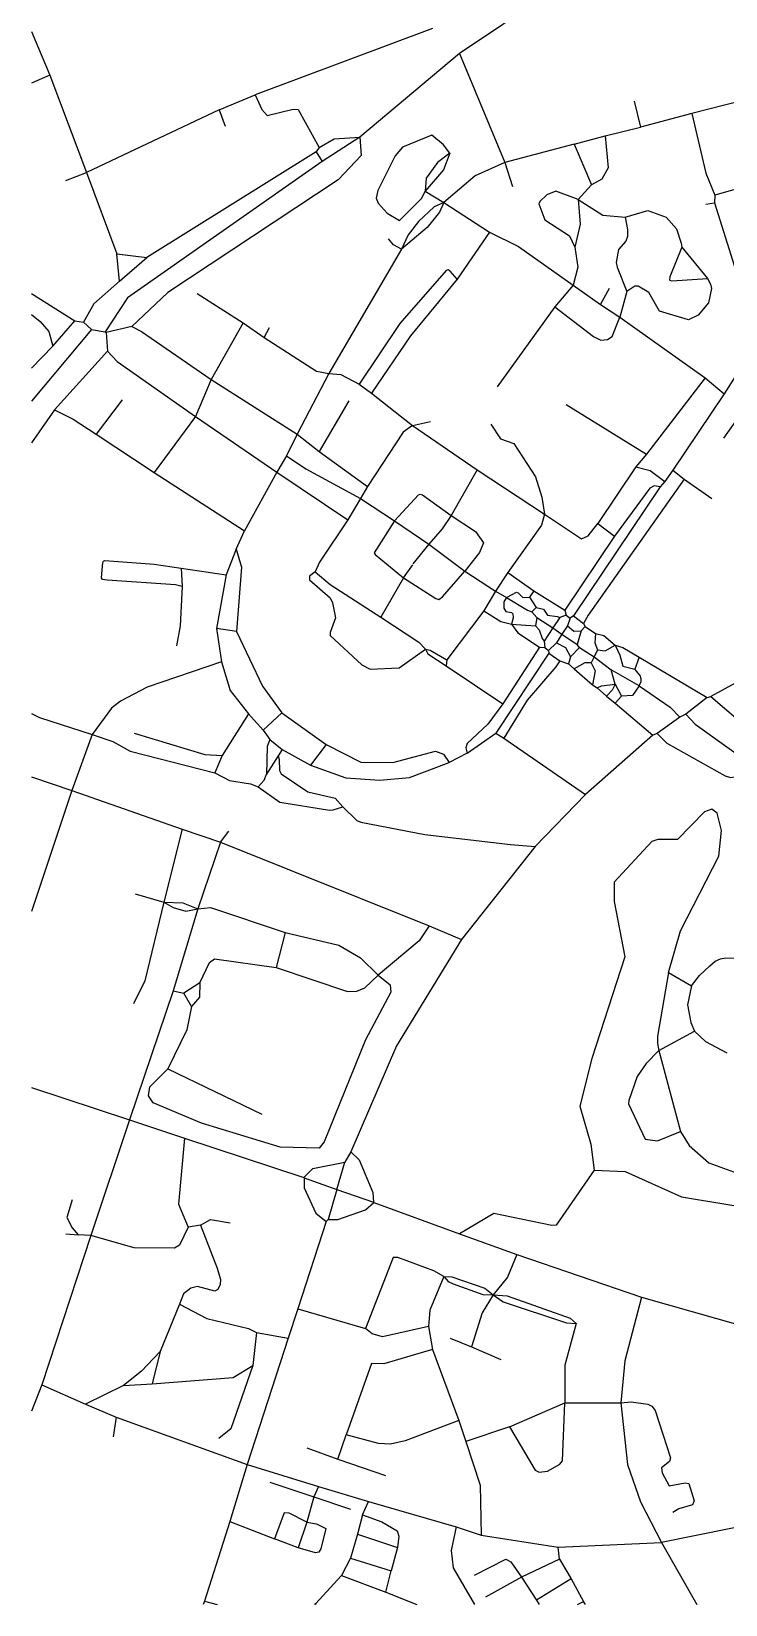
# Model space of a CAD drawing. Header units: inches. Extents: x 13529031 to 13536511, y 3660018 to 3664518.
# Drawn here: x 13529031 to 13530064, y 3660018 to 3662360 of the extents above; entities that cross this region are included whole.
import ezdxf

# ---------------------------------------------------------------- set-up
doc = ezdxf.new("R2010")
doc.units = ezdxf.units.IN
doc.header["$MEASUREMENT"] = 0

msp = doc.modelspace()

# ---------------------------------------------------------------- linework, layer by layer
for points in [[(13529798.7, 3662414.4), (13529667.8, 3662326.8)], [(13529030.7, 3662359.4), (13529058.1, 3662294.5)], [(13529627.9, 3662363.8), (13529363.8, 3662265)], [(13529667.8, 3662326.8), (13529519.6, 3662202.3)], [(13529667.8, 3662326.8), (13529735.4, 3662164.6)], [(13529058.1, 3662294.5), (13529030.7, 3662282.6)], [(13529058.1, 3662294.5), (13529112.6, 3662149.5)], [(13530245.4, 3662296.6), (13530014.1, 3662237.2)], [(13529310.1, 3662242.6), (13529363.8, 3662265)], [(13529363.8, 3662265), (13529373.9, 3662243.2), (13529381.5, 3662234.3), (13529420.3, 3662244), (13529427.9, 3662243.2), (13529459.2, 3662186.6)], [(13529928.2, 3662255.6), (13529937.5, 3662217.2)], [(13529310.1, 3662242.6), (13529112.6, 3662149.5)], [(13529310.1, 3662242.6), (13529319.2, 3662218.6)], [(13530014.1, 3662237.2), (13529937.5, 3662217.2)], [(13530014.1, 3662237.2), (13530034.6, 3662148.6), (13530048.2, 3662115.6)], [(13529885, 3662204.2), (13529937.5, 3662217.2)], [(13529519.6, 3662202.3), (13529521.7, 3662174.9), (13529487.4, 3662138.5), (13529233.8, 3661970.8), (13529180.2, 3661920.1)], [(13529459.2, 3662186.6), (13529454.7, 3662180.1)], [(13529459.2, 3662186.6), (13529481.5, 3662199.5), (13529519.6, 3662202.3)], [(13529519.6, 3662202.3), (13529463.7, 3662166.1)], [(13529653.8, 3662178.5), (13529644.3, 3662190.5), (13529626.8, 3662204.9), (13529582.9, 3662187.5), (13529572.3, 3662174.6), (13529546.5, 3662122.7), (13529543.9, 3662111.3), (13529547, 3662104), (13529560.3, 3662089.1), (13529578.7, 3662078.3), (13529612, 3662111.4), (13529616.7, 3662121.8)], [(13529838.7, 3662191.7), (13529735.4, 3662164.6)], [(13529838.7, 3662191.7), (13529885, 3662204.2)], [(13529838.7, 3662191.7), (13529864.3, 3662131.4)], [(13529885, 3662204.2), (13529889.4, 3662156.3), (13529879.9, 3662139.4), (13529864.3, 3662131.4)], [(13529463.7, 3662166.1), (13529173.9, 3661963), (13529140.2, 3661912.6)], [(13529454.7, 3662180.1), (13529202.3, 3662023)], [(13529454.7, 3662180.1), (13529463.7, 3662166.1)], [(13529653.8, 3662178.5), (13529644.1, 3662153.3), (13529616.7, 3662121.8)], [(13529653.8, 3662178.5), (13529635.2, 3662164.6), (13529618.3, 3662141.2), (13529616.7, 3662121.8)], [(13529735.4, 3662164.6), (13529691.5, 3662144.8), (13529644.5, 3662105.1)], [(13529735.4, 3662164.6), (13529746.7, 3662128.6)], [(13530204.4, 3662159.8), (13530048.2, 3662115.6)], [(13529081.7, 3662137.6), (13529112.6, 3662149.5)], [(13529112.6, 3662149.5), (13529157.9, 3662028.3)], [(13529616.7, 3662121.8), (13529644.5, 3662105.1)], [(13529844.7, 3662109.3), (13529811.2, 3662121.7), (13529797.8, 3662116.1), (13529787.5, 3662106.2), (13529786.1, 3662103.1), (13529795, 3662079.1), (13529831.6, 3662055.1), (13529839.6, 3662038.5)], [(13529864.3, 3662131.4), (13529844.7, 3662109.3)], [(13530048.2, 3662115.6), (13530047.7, 3662104.6)], [(13529644.5, 3662105.1), (13529630, 3662098.5), (13529607.1, 3662076.8), (13529591.6, 3662057), (13529581.4, 3662035.6)], [(13529644.5, 3662105.1), (13529638.2, 3662090.7), (13529619.8, 3662067.7), (13529581.4, 3662035.6)], [(13529644.5, 3662105.1), (13529712.4, 3662060.7)], [(13529844.7, 3662109.3), (13529847.4, 3662072.7), (13529839.6, 3662038.5)], [(13529844.7, 3662109.3), (13529881.2, 3662086.2), (13529914.8, 3662082.9)], [(13529914.8, 3662082.9), (13529948.2, 3662092.8), (13529975.5, 3662082.9), (13529990.8, 3662065.5), (13529998, 3662044.6), (13529998.9, 3662038.3)], [(13530034.7, 3662102.6), (13530047.7, 3662104.6)], [(13530047.7, 3662104.6), (13530112.2, 3661899)], [(13529914.8, 3662082.9), (13529918.1, 3662064.5), (13529918.1, 3662054.1), (13529915.7, 3662047.4), (13529904.7, 3662034.9), (13529901.1, 3662015.7), (13529902.5, 3662008.7), (13529916.9, 3661972.3)], [(13529581.4, 3662035.6), (13529569.7, 3662041.9), (13529562.2, 3662050.6)], [(13529712.4, 3662060.7), (13529664.4, 3661990.7)], [(13529712.4, 3662060.7), (13529755.7, 3662039.3), (13529837.3, 3661981.8)], [(13529157.9, 3662028.3), (13529202.3, 3662023)], [(13529161.7, 3661987.9), (13529157.9, 3662028.3)], [(13529161.7, 3661987.9), (13529202.3, 3662023)], [(13529581.4, 3662035.6), (13529473.6, 3661850.3)], [(13529839.6, 3662038.5), (13529844.1, 3662008.7), (13529837.3, 3661981.8)], [(13529998.9, 3662038.3), (13529981.1, 3661994.2), (13529980.8, 3661989.2), (13529984.2, 3661988.1), (13530037.3, 3661992)], [(13529998.9, 3662038.3), (13530037.3, 3661992)], [(13529664.4, 3661990.7), (13529654, 3662002.8), (13529650.9, 3662004.7), (13529648.2, 3662003.6), (13529579.2, 3661924.6), (13529518.6, 3661834.5)], [(13529161.7, 3661987.9), (13529123.4, 3661954.3), (13529108.2, 3661926.6)], [(13529664.4, 3661990.7), (13529595, 3661906.2), (13529536.8, 3661821.1)], [(13529837.3, 3661981.8), (13529809.8, 3661949.8)], [(13529837.3, 3661981.8), (13529877.7, 3661953.2)], [(13529877.7, 3661953.2), (13529891.2, 3661977.6)], [(13529916.9, 3661972.3), (13529906.8, 3661934)], [(13530037.3, 3661992), (13530041.6, 3661983.1), (13530043.1, 3661977.1), (13530038.5, 3661955.7), (13530023.3, 3661937.2), (13530008.9, 3661930.5), (13529965.8, 3661943.2), (13529950, 3661971), (13529934.1, 3661980.4), (13529928.8, 3661980.2), (13529916.9, 3661972.3)], [(13529030.7, 3661969.6), (13529095.2, 3661928.6)], [(13529277.2, 3661969.6), (13529345.8, 3661925.9)], [(13529809.8, 3661949.8), (13529724.2, 3661830.6)], [(13529809.8, 3661949.8), (13529867.7, 3661905.3), (13529878.3, 3661900.1), (13529888.1, 3661901.1), (13529895.3, 3661905.5), (13529906.8, 3661934)], [(13529877.7, 3661953.2), (13529906.8, 3661934)], [(13529030.7, 3661938.2), (13529043.7, 3661927.9), (13529056.7, 3661913.1), (13529062.6, 3661891.2)], [(13529062.6, 3661891.2), (13529095.2, 3661928.6)], [(13529095.2, 3661928.6), (13529108.2, 3661926.6)], [(13529108.2, 3661926.6), (13529120.2, 3661916.1)], [(13529345.8, 3661925.9), (13529298.4, 3661841.2)], [(13529345.8, 3661925.9), (13529377.1, 3661904.1)], [(13529906.8, 3661934), (13530033.7, 3661844.1)], [(13529120.2, 3661916.1), (13529030.7, 3661809)], [(13529120.2, 3661916.1), (13529140.2, 3661912.6)], [(13529140.2, 3661912.6), (13529141.7, 3661911.6)], [(13529180.2, 3661920.1), (13529141.7, 3661911.6)], [(13529141.7, 3661911.6), (13529143.7, 3661883.6)], [(13529180.2, 3661920.1), (13529194.6, 3661912.9), (13529298.4, 3661841.2)], [(13529377.1, 3661904.1), (13529385.2, 3661918.6)], [(13529377.1, 3661904.1), (13529455.2, 3661853.8), (13529473.6, 3661850.3)], [(13529062.6, 3661891.2), (13529030.7, 3661858.2)], [(13529143.7, 3661883.6), (13529064.8, 3661796.1)], [(13529143.7, 3661883.6), (13529158.4, 3661868), (13529274.8, 3661786.3)], [(13530112.2, 3661899), (13530061.9, 3661820.3)], [(13529298.4, 3661841.2), (13529274.8, 3661786.3)], [(13529298.4, 3661841.2), (13529426.4, 3661760.1)], [(13529473.6, 3661850.3), (13529426.4, 3661760.1)], [(13529473.6, 3661850.3), (13529491.5, 3661848.7), (13529518.6, 3661834.5)], [(13529518.6, 3661834.5), (13529536.8, 3661821.1)], [(13530033.7, 3661844.1), (13529946.6, 3661730.5)], [(13530033.7, 3661844.1), (13530061.9, 3661820.3)], [(13529165.7, 3661811.1), (13529126.9, 3661760)], [(13529503.2, 3661809.6), (13529458.8, 3661734.1)], [(13529536.8, 3661821.1), (13529598.2, 3661772.9)], [(13530061.9, 3661820.3), (13529985.7, 3661706.6)], [(13529064.8, 3661796.1), (13529030.7, 3661747.1)], [(13529064.8, 3661796.1), (13529092.6, 3661782.4), (13529126.9, 3661760)], [(13529274.8, 3661786.3), (13529213.6, 3661702.8)], [(13529274.8, 3661786.3), (13529396.2, 3661703.6)], [(13529826.7, 3661804.1), (13529946.6, 3661730.5)], [(13529598.2, 3661772.9), (13529584.3, 3661763), (13529531.1, 3661682)], [(13529598.2, 3661772.9), (13529624.7, 3661779.1)], [(13529598.2, 3661772.9), (13529694.4, 3661707.2)], [(13529714.7, 3661775.1), (13529728.8, 3661753.2), (13529749.1, 3661746), (13529781, 3661696.6), (13529790.5, 3661666.1), (13529794.6, 3661640.9)], [(13530061.7, 3661754.1), (13530078.4, 3661778), (13530087.6, 3661783.1), (13530094, 3661781.7), (13530125.7, 3661757.1), (13530143.1, 3661761.7), (13530156.8, 3661769.5)], [(13529126.9, 3661760), (13529213.6, 3661702.8)], [(13529426.4, 3661760.1), (13529410.2, 3661727.6)], [(13529426.4, 3661760.1), (13529458.8, 3661734.1)], [(13529410.2, 3661727.6), (13529396.2, 3661703.6)], [(13529410.2, 3661727.6), (13529439.4, 3661708.6), (13529520.4, 3661664.5)], [(13529458.8, 3661734.1), (13529531.1, 3661682)], [(13529946.6, 3661730.5), (13529930.7, 3661711.2)], [(13529213.6, 3661702.8), (13529347.8, 3661616.2)], [(13529396.2, 3661703.6), (13529347.8, 3661616.2)], [(13529396.2, 3661703.6), (13529501.5, 3661632.7)], [(13529694.4, 3661707.2), (13529655.5, 3661638.9)], [(13529694.4, 3661707.2), (13529794.6, 3661640.9)], [(13530002.5, 3661693.1), (13529859.5, 3661490.5), (13529852.7, 3661478.1)], [(13529930.7, 3661711.2), (13529874.1, 3661627.3)], [(13529930.7, 3661711.2), (13529951.6, 3661705.8), (13529973.7, 3661689.6)], [(13529985.7, 3661706.6), (13529973.7, 3661689.6)], [(13529985.7, 3661706.6), (13530002.5, 3661693.1)], [(13530002.5, 3661693.1), (13530043.7, 3661664.1)], [(13529531.1, 3661682), (13529520.4, 3661664.5)], [(13529571, 3661630.9), (13529606.8, 3661669.7), (13529609.5, 3661671), (13529613, 3661669.7), (13529655.5, 3661638.9)], [(13529966.7, 3661681.6), (13529837.7, 3661489.6)], [(13529966.7, 3661681.6), (13529957.9, 3661683.2), (13529951.2, 3661679.9), (13529898.9, 3661608.4)], [(13529973.7, 3661689.6), (13529966.7, 3661681.6)], [(13529520.4, 3661664.5), (13529501.5, 3661632.7)], [(13529520.4, 3661664.5), (13529571, 3661630.9)], [(13529501.5, 3661632.7), (13529459.4, 3661569.5), (13529453, 3661555.1)], [(13529571, 3661630.9), (13529540.8, 3661583.3), (13529542.3, 3661581), (13529584.6, 3661546)], [(13529571, 3661630.9), (13529622.4, 3661596.1)], [(13529655.5, 3661638.9), (13529642, 3661619.2), (13529622.4, 3661596.1)], [(13529655.5, 3661638.9), (13529691.6, 3661615.1), (13529703.7, 3661598.5), (13529697.9, 3661583.7), (13529676, 3661556.1)], [(13529794.6, 3661640.9), (13529790, 3661624.7), (13529739.8, 3661554.1)], [(13529794.6, 3661640.9), (13529849.7, 3661604.5), (13529859.7, 3661608.9), (13529874.1, 3661627.3)], [(13529874.1, 3661627.3), (13529898.9, 3661608.4)], [(13529335.4, 3661589), (13529347.8, 3661616.2)], [(13529898.9, 3661608.4), (13529824.7, 3661498.1)], [(13529335.4, 3661589), (13529320.8, 3661550.8)], [(13529335.4, 3661589), (13529343.2, 3661562.1), (13529336.1, 3661466.3)], [(13529622.4, 3661596.1), (13529598.7, 3661567.1)], [(13529622.4, 3661596.1), (13529676, 3661556.1)], [(13529255.1, 3661533.2), (13529245.1, 3661536), (13529143.6, 3661542.7), (13529136.4, 3661543.9), (13529135.1, 3661546.4), (13529136.7, 3661569), (13529137.7, 3661571.2), (13529139.9, 3661572.2), (13529213.6, 3661566.5), (13529253.5, 3661560.4)], [(13529253.5, 3661560.4), (13529320.8, 3661550.8)], [(13529253.5, 3661560.4), (13529255.1, 3661533.2)], [(13529320.8, 3661550.8), (13529306.1, 3661470.6)], [(13529453, 3661555.1), (13529444.8, 3661548.9), (13529444.7, 3661543.3), (13529475.5, 3661516.4), (13529478.9, 3661509), (13529483.1, 3661486.8), (13529475.6, 3661464.6), (13529475.6, 3661460.3), (13529522.4, 3661416.7), (13529535.2, 3661410.1), (13529578, 3661412.4), (13529617.3, 3661440)], [(13529453, 3661555.1), (13529475.2, 3661536.3), (13529550.8, 3661487.7)], [(13529584.6, 3661546), (13529598.7, 3661565.6)], [(13529584.6, 3661546), (13529632.7, 3661515.3), (13529637.1, 3661514.2), (13529642.5, 3661517.8), (13529676, 3661556.1)], [(13529676, 3661556.1), (13529721.4, 3661526.2)], [(13529739.8, 3661554.1), (13529721.4, 3661526.2)], [(13529739.8, 3661554.1), (13529778.7, 3661527.1)], [(13529255.1, 3661533.2), (13529252, 3661475), (13529246.7, 3661445.1)], [(13529584.6, 3661546), (13529550.8, 3661487.7)], [(13529721.4, 3661526.2), (13529704.4, 3661497.3)], [(13529721.4, 3661526.2), (13529738.1, 3661516.8)], [(13529778.7, 3661527.1), (13529772.2, 3661517.6)], [(13529778.7, 3661527.1), (13529824.7, 3661498.1)], [(13529738.1, 3661516.8), (13529733.9, 3661510.4), (13529733.8, 3661501.2), (13529737, 3661496.2), (13529745.2, 3661494.4), (13529747.3, 3661492.5), (13529748, 3661486.8), (13529745.4, 3661477.3)], [(13529738.1, 3661516.8), (13529752.7, 3661524.8), (13529755.3, 3661523.8), (13529762.2, 3661516.7), (13529772.2, 3661517.6)], [(13529738.1, 3661516.8), (13529769.1, 3661498), (13529775.7, 3661495.6)], [(13529772.2, 3661517.6), (13529782.2, 3661502.1)], [(13529550.8, 3661487.7), (13529607.3, 3661450.4), (13529617.3, 3661440)], [(13529704.4, 3661497.3), (13529649.2, 3661424.1)], [(13529704.4, 3661497.3), (13529729.6, 3661481), (13529745.4, 3661477.3)], [(13529782.2, 3661502.1), (13529775.7, 3661495.6)], [(13529783.1, 3661487.1), (13529775.7, 3661495.6)], [(13529783.1, 3661487.1), (13529780.9, 3661474.7)], [(13529782.2, 3661502.1), (13529793, 3661499.8), (13529799, 3661490.4), (13529813.4, 3661488.9), (13529817.2, 3661487.1)], [(13529783.1, 3661487.1), (13529806.7, 3661471.6)], [(13529817.2, 3661487.1), (13529806.7, 3661471.6)], [(13529826.7, 3661490.6), (13529817.2, 3661487.1)], [(13529824.7, 3661498.1), (13529826.7, 3661490.6)], [(13529826.7, 3661490.6), (13529832.7, 3661486.1)], [(13529832.7, 3661486.1), (13529828.7, 3661474.6)], [(13529837.7, 3661489.6), (13529832.7, 3661486.1)], [(13529837.7, 3661489.6), (13529852.7, 3661478.1)], [(13530260.4, 3661489.4), (13530042.2, 3661369.6)], [(13529306.1, 3661470.6), (13529313.8, 3661421.2)], [(13529336.1, 3661466.3), (13529306.1, 3661470.6)], [(13529336.1, 3661466.3), (13529374.7, 3661385.1), (13529403.5, 3661345.2)], [(13529745.4, 3661477.3), (13529780.9, 3661474.7)], [(13529745.4, 3661477.3), (13529754.9, 3661464.5), (13529787.2, 3661443.1)], [(13529780.9, 3661474.7), (13529786.7, 3661468.9), (13529790.8, 3661456.1), (13529794.2, 3661452.1)], [(13529806.7, 3661471.6), (13529794.2, 3661452.1)], [(13529806.7, 3661471.6), (13529820.2, 3661462.6)], [(13529820.2, 3661462.6), (13529812.2, 3661449.6)], [(13529828.7, 3661474.6), (13529820.2, 3661462.6)], [(13529820.2, 3661462.6), (13529843.3, 3661446.9)], [(13529828.7, 3661474.6), (13529838.1, 3661466.7), (13529849.2, 3661467.1)], [(13529849.2, 3661467.1), (13529843.3, 3661446.9)], [(13529855.2, 3661473.6), (13529849.2, 3661467.1)], [(13529852.7, 3661478.1), (13529855.2, 3661473.6)], [(13529855.2, 3661473.6), (13529870.2, 3661463.6)], [(13529870.2, 3661463.6), (13529869.3, 3661449.3), (13529873.3, 3661438.8)], [(13529870.2, 3661463.6), (13529882.8, 3661460.3), (13529899.7, 3661446.2)], [(13529617.3, 3661440), (13529620.6, 3661432.9), (13529648.2, 3661415.1)], [(13529617.3, 3661440), (13529624.5, 3661438.7), (13529649.2, 3661424.1)], [(13529801.2, 3661434.1), (13529722.2, 3661315.1)], [(13529787.2, 3661443.1), (13529732.6, 3661358.7)], [(13529787.2, 3661443.1), (13529795.2, 3661442.6)], [(13529794.2, 3661452.1), (13529795.2, 3661442.6)], [(13529795.2, 3661442.6), (13529800.7, 3661438.1)], [(13529812.2, 3661449.6), (13529800.7, 3661438.1)], [(13529800.7, 3661438.1), (13529801.2, 3661434.1)], [(13529801.2, 3661434.1), (13529817.2, 3661422.6)], [(13529812.2, 3661449.6), (13529826, 3661442.3), (13529833.2, 3661428.6)], [(13529846.5, 3661442.7), (13529833.2, 3661428.6)], [(13529846.5, 3661442.7), (13529843.3, 3661446.9)], [(13529846.5, 3661442.7), (13529868.7, 3661428.6)], [(13529873.3, 3661438.8), (13529868.7, 3661428.6)], [(13529873.3, 3661438.8), (13529885, 3661437.7), (13529899.7, 3661446.2)], [(13529899.7, 3661446.2), (13529906.9, 3661431.3), (13529910.9, 3661414.5), (13529929.2, 3661410.1)], [(13529899.7, 3661446.2), (13529911.2, 3661442.3), (13529935.5, 3661428.2)], [(13529313.8, 3661421.2), (13529202.8, 3661383.4), (13529163.3, 3661362.5), (13529149.8, 3661352), (13529121.3, 3661313.2)], [(13529313.8, 3661421.2), (13529326.4, 3661378.7), (13529353.6, 3661343.8)], [(13529649.2, 3661424.1), (13529648.2, 3661415.1)], [(13529648.2, 3661415.1), (13529732.6, 3661358.7)], [(13529817.2, 3661422.6), (13529811.2, 3661413.9), (13529768.8, 3661363.9), (13529734.2, 3661307.6)], [(13529817.2, 3661422.6), (13529830.2, 3661418.1)], [(13529833.2, 3661428.6), (13529830.2, 3661418.1)], [(13529830.2, 3661418.1), (13529838.7, 3661410.6)], [(13529864.2, 3661419.6), (13529854.8, 3661419.8), (13529838.7, 3661410.6)], [(13529838.7, 3661410.6), (13529866.2, 3661387.1)], [(13529868.7, 3661428.6), (13529864.2, 3661419.6)], [(13529864.2, 3661419.6), (13529870, 3661407.6), (13529866.2, 3661387.1)], [(13529868.7, 3661428.6), (13529893.6, 3661409.1)], [(13529899.8, 3661387.9), (13529893.6, 3661409.1)], [(13529935.6, 3661385.6), (13529893.6, 3661409.1)], [(13529935.5, 3661428.2), (13529929.2, 3661410.1)], [(13529935.6, 3661385.6), (13529938.4, 3661392.1), (13529938.4, 3661396.1), (13529936.7, 3661400.7), (13529929.2, 3661410.1)], [(13529935.5, 3661428.2), (13530036.7, 3661368.1)], [(13529866.2, 3661387.1), (13529872.7, 3661382.6)], [(13529872.7, 3661382.6), (13529879.3, 3661385.5), (13529899.8, 3661387.9)], [(13529899.8, 3661387.9), (13529895.3, 3661379.2), (13529886.7, 3661370.1)], [(13529899.8, 3661387.9), (13529909.2, 3661370.1)], [(13529935.6, 3661385.6), (13529925.4, 3661371.1), (13529909.2, 3661370.1)], [(13529935.6, 3661385.6), (13529981.6, 3661353.8), (13529996.2, 3661338.6)], [(13529872.7, 3661382.6), (13529886.7, 3661370.1)], [(13529886.7, 3661370.1), (13529899.7, 3661359.6)], [(13529909.2, 3661370.1), (13529899.7, 3661359.6)], [(13530036.7, 3661368.1), (13530004.7, 3661343.1)], [(13530036.7, 3661368.1), (13530042.2, 3661369.6)], [(13530042.2, 3661369.6), (13530086.3, 3661331.8)], [(13529030.7, 3661344.4), (13529042.8, 3661338.3), (13529121.3, 3661313.2)], [(13529353.6, 3661343.8), (13529314.7, 3661281.6)], [(13529353.6, 3661343.8), (13529375.7, 3661319.6)], [(13529403.5, 3661345.2), (13529375.7, 3661319.6)], [(13529403.5, 3661345.2), (13529469.3, 3661297.9)], [(13529732.6, 3661358.7), (13529709.9, 3661328.5), (13529679.4, 3661299.7), (13529677.2, 3661293.1), (13529679.2, 3661285.1)], [(13529899.7, 3661359.6), (13529955.7, 3661312.1)], [(13530004.7, 3661343.1), (13529996.2, 3661338.6)], [(13530004.7, 3661343.1), (13530018.8, 3661328.3), (13530113.1, 3661261.1)], [(13529375.7, 3661319.6), (13529385.7, 3661305.6)], [(13529996.2, 3661338.6), (13529962.2, 3661314.6)], [(13529121.3, 3661313.2), (13529091, 3661229.7)], [(13529121.3, 3661313.2), (13529152, 3661302.8), (13529177.7, 3661288.2), (13529303.6, 3661255.8)], [(13529183.7, 3661315.1), (13529288.8, 3661283.3), (13529314.7, 3661281.6)], [(13529385.7, 3661305.6), (13529381.6, 3661295), (13529380.6, 3661253.9)], [(13529385.7, 3661305.6), (13529403.7, 3661290.6)], [(13529469.3, 3661297.9), (13529446.2, 3661267.3)], [(13529469.3, 3661297.9), (13529521.3, 3661271.8), (13529568.7, 3661271.2), (13529632.2, 3661288.1), (13529643.9, 3661283.9), (13529652.7, 3661271.1)], [(13529679.2, 3661285.1), (13529722.2, 3661315.1)], [(13529722.2, 3661315.1), (13529734.2, 3661307.6)], [(13529734.2, 3661307.6), (13529855.8, 3661223.8)], [(13529955.7, 3661312.1), (13529855.8, 3661223.8)], [(13529962.2, 3661314.6), (13529955.7, 3661312.1)], [(13529962.2, 3661314.6), (13529976.6, 3661300), (13530063.3, 3661251.5), (13530071.4, 3661248.8), (13530087.5, 3661251.4)], [(13529314.7, 3661281.6), (13529303.6, 3661255.8)], [(13529398.2, 3661281.1), (13529380.6, 3661253.9)], [(13529403.7, 3661290.6), (13529398.2, 3661281.1)], [(13529398.2, 3661281.1), (13529399.6, 3661275.7), (13529399.8, 3661259.5), (13529402.4, 3661254.6), (13529442.4, 3661227.6), (13529483, 3661218.3), (13529494.5, 3661205.3)], [(13529403.7, 3661290.6), (13529446.2, 3661267.3)], [(13529446.2, 3661267.3), (13529498.9, 3661248.6), (13529549.2, 3661245.2), (13529593.5, 3661248.9), (13529652.7, 3661271.1)], [(13529679.2, 3661285.1), (13529652.7, 3661271.1)], [(13529030.7, 3661249.9), (13529091, 3661229.7)], [(13529303.6, 3661255.8), (13529325.4, 3661244.6), (13529356.9, 3661239.8), (13529368.1, 3661234.9)], [(13529368.1, 3661234.9), (13529377.1, 3661245), (13529380.6, 3661253.9)], [(13529091, 3661229.7), (13529030.7, 3661049.7)], [(13529091, 3661229.7), (13529255.2, 3661172.3)], [(13529368.1, 3661234.9), (13529400.3, 3661212.3), (13529474.3, 3661200.2), (13529480.1, 3661200.7), (13529494.5, 3661205.3)], [(13529855.8, 3661223.8), (13529780.5, 3661146.5)], [(13529494.5, 3661205.3), (13529515, 3661184.8), (13529521.3, 3661182.3), (13529616.3, 3661164.3), (13529743.9, 3661149.3), (13529780.5, 3661146.5)], [(13529978.9, 3660958.7), (13529996.8, 3661020.6), (13530054.3, 3661131.9), (13530058, 3661170.1), (13530051.4, 3661196.1), (13530043.7, 3661201.8), (13530032.8, 3661197.8), (13529992.4, 3661156.7), (13529963.4, 3661156.5), (13529954.3, 3661153.6), (13529898.3, 3661093.4), (13529898.1, 3661064.6), (13529914.3, 3660982.2), (13529864.9, 3660830.5), (13529847.2, 3660759.7), (13529863.3, 3660703), (13529868.3, 3660664.6)], [(13529255.2, 3661172.3), (13529227.8, 3661063.4)], [(13529255.2, 3661172.3), (13529312.2, 3661152.6)], [(13529312.2, 3661152.6), (13529278.5, 3661053.4)], [(13529312.2, 3661152.6), (13529324.7, 3661169.1)], [(13529312.2, 3661152.6), (13529622.8, 3661028.1)], [(13529780.5, 3661146.5), (13529670.9, 3661007.8)], [(13529227.8, 3661063.4), (13529199.5, 3660946.3), (13529182.7, 3660912.1)], [(13529185.2, 3661075.9), (13529227.8, 3661063.4)], [(13529227.8, 3661063.4), (13529256.1, 3661062.5), (13529278.5, 3661053.4)], [(13529227.8, 3661063.4), (13529241.7, 3661055.6), (13529260.7, 3661050), (13529278.5, 3661053.4)], [(13529278.5, 3661053.4), (13529241.7, 3660931.6)], [(13529278.5, 3661053.4), (13529297, 3661055.6), (13529408.6, 3661018.4)], [(13529408.6, 3661018.4), (13529394.8, 3660966.4)], [(13529408.6, 3661018.4), (13529488.1, 3660999.6), (13529520.6, 3660980.8), (13529546.8, 3660955)], [(13529622.8, 3661028.1), (13529608.1, 3661006), (13529546.8, 3660955)], [(13529622.8, 3661028.1), (13529670.9, 3661007.8)], [(13529670.9, 3661007.8), (13529574.4, 3660849.5), (13529506.2, 3660691.6)], [(13529281.3, 3660943.6), (13529295.6, 3660973.6), (13529303, 3660979.2), (13529394.8, 3660966.4)], [(13529394.8, 3660966.4), (13529501.2, 3660930.7), (13529515, 3660930.9), (13529527.1, 3660935.7), (13529546.8, 3660955)], [(13530013.3, 3660938.7), (13530025.3, 3660954.4), (13530040.5, 3660968.9), (13530048.4, 3660975.6), (13530056.3, 3660978.9), (13530064.3, 3660980.6), (13530093.1, 3660979.6), (13530114.6, 3660975.7)], [(13529546.8, 3660955), (13529564.7, 3660940.5), (13529565.8, 3660929.5), (13529527.8, 3660858.6), (13529466.3, 3660706.5), (13529458.9, 3660697.2), (13529401.2, 3660698.8), (13529283.7, 3660734.3), (13529211.7, 3660764.6), (13529205, 3660775.3), (13529207.1, 3660788.6), (13529233.7, 3660815.2)], [(13529281.3, 3660943.6), (13529257.7, 3660928.1)], [(13529281.3, 3660943.6), (13529281.1, 3660922.2), (13529269, 3660908.1)], [(13529978.9, 3660958.7), (13529962.8, 3660863.9), (13529962.7, 3660853.1), (13529964.8, 3660842.7)], [(13529978.9, 3660958.7), (13530013.3, 3660938.7)], [(13529241.7, 3660931.6), (13529176.5, 3660739.5)], [(13529241.7, 3660931.6), (13529257.7, 3660928.1)], [(13529269, 3660908.1), (13529257.7, 3660928.1)], [(13530013.3, 3660938.7), (13530007.3, 3660910.5), (13530012.4, 3660884.2), (13530017.7, 3660871.3)], [(13529269, 3660908.1), (13529261.8, 3660873.3), (13529233.7, 3660815.2)], [(13529964.8, 3660842.7), (13530017.7, 3660871.3)], [(13530017.7, 3660871.3), (13530034.2, 3660856), (13530066.2, 3660839.1)], [(13529964.8, 3660842.7), (13529946, 3660823.3), (13529932.7, 3660803.9), (13529920.2, 3660768.1), (13529919.6, 3660763.1), (13529944.4, 3660710.9), (13529962.6, 3660708.4), (13529997, 3660722.2)], [(13529964.8, 3660842.7), (13529997, 3660722.2)], [(13529233.7, 3660815.2), (13529373.8, 3660748)], [(13529030.7, 3660787.6), (13529176.5, 3660739.5)], [(13529176.5, 3660739.5), (13529119.3, 3660567.5)], [(13529176.5, 3660739.5), (13529258.7, 3660712)], [(13529258.7, 3660712), (13529249.6, 3660614.1), (13529263.9, 3660579.7)], [(13529258.7, 3660712), (13529436.2, 3660653.6)], [(13529997, 3660722.2), (13530009.7, 3660701.1), (13530039.3, 3660675.6), (13530077.5, 3660661.5), (13530112, 3660659.1)], [(13529506.2, 3660691.6), (13529497.2, 3660676.6)], [(13529506.2, 3660691.6), (13529518.7, 3660679.8), (13529538.8, 3660631.3), (13529539.7, 3660617.1)], [(13529436.2, 3660653.6), (13529449.5, 3660667.1), (13529497.2, 3660676.6)], [(13529485.2, 3660635.6), (13529497.2, 3660676.6)], [(13529868.3, 3660664.6), (13529811.9, 3660582.7), (13529805.2, 3660582.2), (13529719.3, 3660600.2), (13529668.1, 3660569.9)], [(13529868.3, 3660664.6), (13529914.5, 3660662.7), (13529998.3, 3660625), (13530133.6, 3660602.5), (13530177.6, 3660583.9), (13530247.3, 3660547.4)], [(13529436.2, 3660653.6), (13529436.7, 3660653.1)], [(13529436.7, 3660653.1), (13529436.9, 3660638.2), (13529454.2, 3660600.6), (13529469.7, 3660588.1)], [(13529436.7, 3660653.1), (13529485.2, 3660635.6)], [(13529091.3, 3660620.3), (13529083.2, 3660594.2), (13529091.1, 3660578.6), (13529100.1, 3660568.3)], [(13529485.2, 3660635.6), (13529472.2, 3660591.1)], [(13529472.2, 3660591.1), (13529487, 3660591.2), (13529527.8, 3660605.3), (13529540.2, 3660616.6)], [(13529485.2, 3660635.6), (13529539.7, 3660617.1)], [(13529539.7, 3660617.1), (13529540.2, 3660616.6)], [(13529540.2, 3660616.6), (13529668.1, 3660569.9)], [(13529282.3, 3660582.8), (13529297.2, 3660591), (13529326.7, 3660586.1)], [(13529472.2, 3660591.1), (13529469.7, 3660588.1)], [(13529119.3, 3660567.5), (13529045.9, 3660344.8)], [(13529081.7, 3660569.6), (13529100.1, 3660568.3)], [(13529119.3, 3660567.5), (13529100.1, 3660568.3)], [(13529263.9, 3660579.7), (13529251, 3660553.1), (13529243.6, 3660548.6), (13529183.8, 3660549), (13529119.3, 3660567.5)], [(13529282.3, 3660582.8), (13529307, 3660518.6), (13529312.1, 3660501.6), (13529311.7, 3660494.1), (13529308.4, 3660487.1), (13529303.5, 3660484.5), (13529278.1, 3660491.2), (13529267.8, 3660488.9), (13529257.1, 3660480.2), (13529251.1, 3660465.1)], [(13529282.3, 3660582.8), (13529263.9, 3660579.7)], [(13529469.7, 3660588.1), (13529427.3, 3660458.2)], [(13529668.1, 3660569.9), (13529753.5, 3660538.9)], [(13529644.5, 3660506.1), (13529629.6, 3660514.9), (13529576.2, 3660534.6), (13529569.1, 3660534.5), (13529528.1, 3660428.9)], [(13529753.5, 3660538.9), (13529739.3, 3660505.3), (13529718.3, 3660479.2)], [(13529753.5, 3660538.9), (13529938.8, 3660475.7)], [(13529644.5, 3660506.1), (13529623.8, 3660455.9), (13529621.7, 3660432)], [(13529644.5, 3660506.1), (13529656.3, 3660505.8), (13529705.6, 3660489), (13529718.3, 3660479.2)], [(13529644.5, 3660506.1), (13529651.3, 3660498.6), (13529658.7, 3660495.2), (13529702.8, 3660479.4), (13529718.3, 3660479.2)], [(13529718.3, 3660479.2), (13529701.9, 3660452), (13529685.7, 3660401.7)], [(13529718.3, 3660479.2), (13529739.1, 3660477.5), (13529832.6, 3660444), (13529841.9, 3660436.3)], [(13529718.3, 3660479.2), (13529733.2, 3660468.7), (13529827.4, 3660437.2), (13529841.9, 3660436.3)], [(13529938.8, 3660475.7), (13529914, 3660380.7), (13529908.1, 3660318)], [(13529938.8, 3660475.7), (13530192.6, 3660403.7)], [(13529251.1, 3660465.1), (13529222.1, 3660394.8)], [(13529251.1, 3660465.1), (13529291.8, 3660443.5), (13529353.8, 3660428.7), (13529365.8, 3660422.9)], [(13529427.3, 3660458.2), (13529412.9, 3660414.3)], [(13529427.3, 3660458.2), (13529528.1, 3660428.9)], [(13529621.7, 3660432), (13529553.3, 3660416.3), (13529537.7, 3660421.1), (13529528.1, 3660428.9)], [(13529621.7, 3660432), (13529627.9, 3660397.8)], [(13529841.9, 3660436.3), (13529824.9, 3660374.1), (13529824.7, 3660318.2)], [(13529412.9, 3660414.3), (13529352, 3660226.4)], [(13529365.8, 3660422.9), (13529360.5, 3660373.8)], [(13529365.8, 3660422.9), (13529412.9, 3660414.3)], [(13529654.2, 3660414.6), (13529685.7, 3660401.7)], [(13529222.1, 3660394.8), (13529194.6, 3660365.1), (13529167.7, 3660343.9)], [(13529222.1, 3660394.8), (13529210.2, 3660346.5)], [(13529627.9, 3660397.8), (13529555.1, 3660376.3), (13529536.8, 3660376.6), (13529499, 3660270.4)], [(13529627.9, 3660397.8), (13529667.2, 3660291.9)], [(13529685.7, 3660401.7), (13529729.7, 3660382.6)], [(13529210.2, 3660346.5), (13529331.1, 3660356), (13529360.5, 3660373.8)], [(13529360.5, 3660373.8), (13529327.5, 3660279.3), (13529309.7, 3660265.1)], [(13529045.9, 3660344.8), (13529030.7, 3660305.9)], [(13529045.9, 3660344.8), (13529111.3, 3660316)], [(13529167.7, 3660343.9), (13529111.3, 3660316)], [(13529167.7, 3660343.9), (13529210.2, 3660346.5)], [(13529111.3, 3660316), (13529157, 3660297.1)], [(13529742.3, 3660282.6), (13529824.7, 3660318.2)], [(13529742.3, 3660282.6), (13529780.6, 3660217.8), (13529786.5, 3660215), (13529799.1, 3660216.3), (13529817.1, 3660226.7), (13529821.3, 3660231.8), (13529824.7, 3660318.2)], [(13529824.7, 3660318.2), (13529908.1, 3660318)], [(13529908.1, 3660318), (13529923.6, 3660319.7), (13529948.6, 3660316.2), (13529954.4, 3660313.3), (13529959.1, 3660306.6), (13529982.3, 3660236.1), (13529980.4, 3660230.8), (13529968.9, 3660221.6), (13529969.5, 3660214), (13529979.9, 3660194.5), (13530003.9, 3660199.3), (13530009.2, 3660198), (13530017.1, 3660172.2), (13530014.9, 3660166.2), (13529994.7, 3660160.3), (13529985.7, 3660155.1)], [(13529908.1, 3660318), (13529917.9, 3660226.2), (13529937.2, 3660170.6), (13529968.6, 3660110.2)], [(13529157, 3660297.1), (13529152.2, 3660267.5)], [(13529157, 3660297.1), (13529352, 3660226.4)], [(13529667.2, 3660291.9), (13529587.1, 3660261.8), (13529565.2, 3660256.8), (13529547.2, 3660257.8), (13529499, 3660270.4)], [(13529667.2, 3660291.9), (13529677.3, 3660260.8)], [(13529487, 3660234.2), (13529499, 3660270.4)], [(13529742.3, 3660282.6), (13529677.3, 3660260.8)], [(13529440.7, 3660251.1), (13529487, 3660234.2)], [(13529677.3, 3660260.8), (13529698.9, 3660195.7), (13529700.4, 3660121.2)], [(13529352, 3660226.4), (13529326.2, 3660141.6)], [(13529352, 3660226.4), (13529458.2, 3660193.6)], [(13529487, 3660234.2), (13529557.7, 3660210.1)], [(13529385.7, 3660200.1), (13529451.2, 3660178.1)], [(13529458.2, 3660193.6), (13529451.2, 3660178.1)], [(13529458.2, 3660193.6), (13529532.6, 3660171.2)], [(13529451.2, 3660178.1), (13529440.7, 3660140.7)], [(13529451.2, 3660178.1), (13529505.7, 3660160.1)], [(13529523.4, 3660151.3), (13529532.6, 3660171.2)], [(13529532.6, 3660171.2), (13529662.9, 3660133.4)], [(13529440.7, 3660140.7), (13529414.3, 3660153.8), (13529407, 3660154.5), (13529392.4, 3660115.8)], [(13529523.4, 3660151.3), (13529516.2, 3660122.8)], [(13529523.4, 3660151.3), (13529552.1, 3660141.1), (13529575.1, 3660127.8), (13529577.8, 3660119.9), (13529575.5, 3660102.9)], [(13530226.7, 3660162.4), (13529968.6, 3660110.2)], [(13529326.2, 3660141.6), (13529288.1, 3660023)], [(13529326.2, 3660141.6), (13529392.4, 3660115.8)], [(13529440.7, 3660140.7), (13529455.2, 3660138), (13529469.2, 3660131.3), (13529461.6, 3660101.1), (13529458.5, 3660095.9), (13529453.7, 3660094.7), (13529427.9, 3660102.3)], [(13529440.7, 3660140.7), (13529427.9, 3660102.3)], [(13529516.2, 3660122.8), (13529505.5, 3660087)], [(13529516.2, 3660122.8), (13529575.5, 3660102.9)], [(13529662.9, 3660133.4), (13529655.5, 3660098.5), (13529658.6, 3660072.8), (13529690.1, 3660018)], [(13529662.9, 3660133.4), (13529700.4, 3660121.2)], [(13529700.4, 3660121.2), (13529814.7, 3660103.6)], [(13529427.9, 3660102.3), (13529392.4, 3660115.8)], [(13529575.5, 3660102.9), (13529566.3, 3660067.9)], [(13529814.7, 3660103.6), (13529968.6, 3660110.2)], [(13529817, 3660085.7), (13529814.7, 3660103.6)], [(13529968.6, 3660110.2), (13530021.5, 3660018)], [(13529505.5, 3660087), (13529492.5, 3660061.2)], [(13529505.5, 3660087), (13529566.3, 3660067.9)], [(13529690.2, 3660061.6), (13529737.1, 3660085.7), (13529744.5, 3660081.7), (13529760.3, 3660058.6)], [(13529817, 3660085.7), (13529760.3, 3660058.6)], [(13529817, 3660085.7), (13529834.1, 3660056)], [(13529492.5, 3660061.2), (13529453.4, 3660019.1)], [(13529492.5, 3660061.2), (13529558.4, 3660036.4)], [(13529558.4, 3660036.4), (13529566.3, 3660067.9)], [(13529760.3, 3660058.6), (13529706.7, 3660029.1)], [(13529760.3, 3660058.6), (13529782.5, 3660024.5)], [(13529834.1, 3660056), (13529782.5, 3660024.5)], [(13529834.1, 3660056), (13529852.4, 3660022.6)], [(13529558.4, 3660036.4), (13529604.6, 3660018)], [(13529288.1, 3660023), (13529286.4, 3660018)], [(13529288.1, 3660023), (13529307.2, 3660018)], [(13529453.4, 3660019.1), (13529452.1, 3660018)], [(13529453.4, 3660019.1), (13529454.7, 3660018)], [(13529782.5, 3660024.5), (13529786.4, 3660018)], [(13529843.5, 3660018), (13529852.4, 3660022.6)], [(13529855.6, 3660018), (13529852.4, 3660022.6)]]:
    msp.add_lwpolyline(points)

doc.saveas('drawing.dxf')
